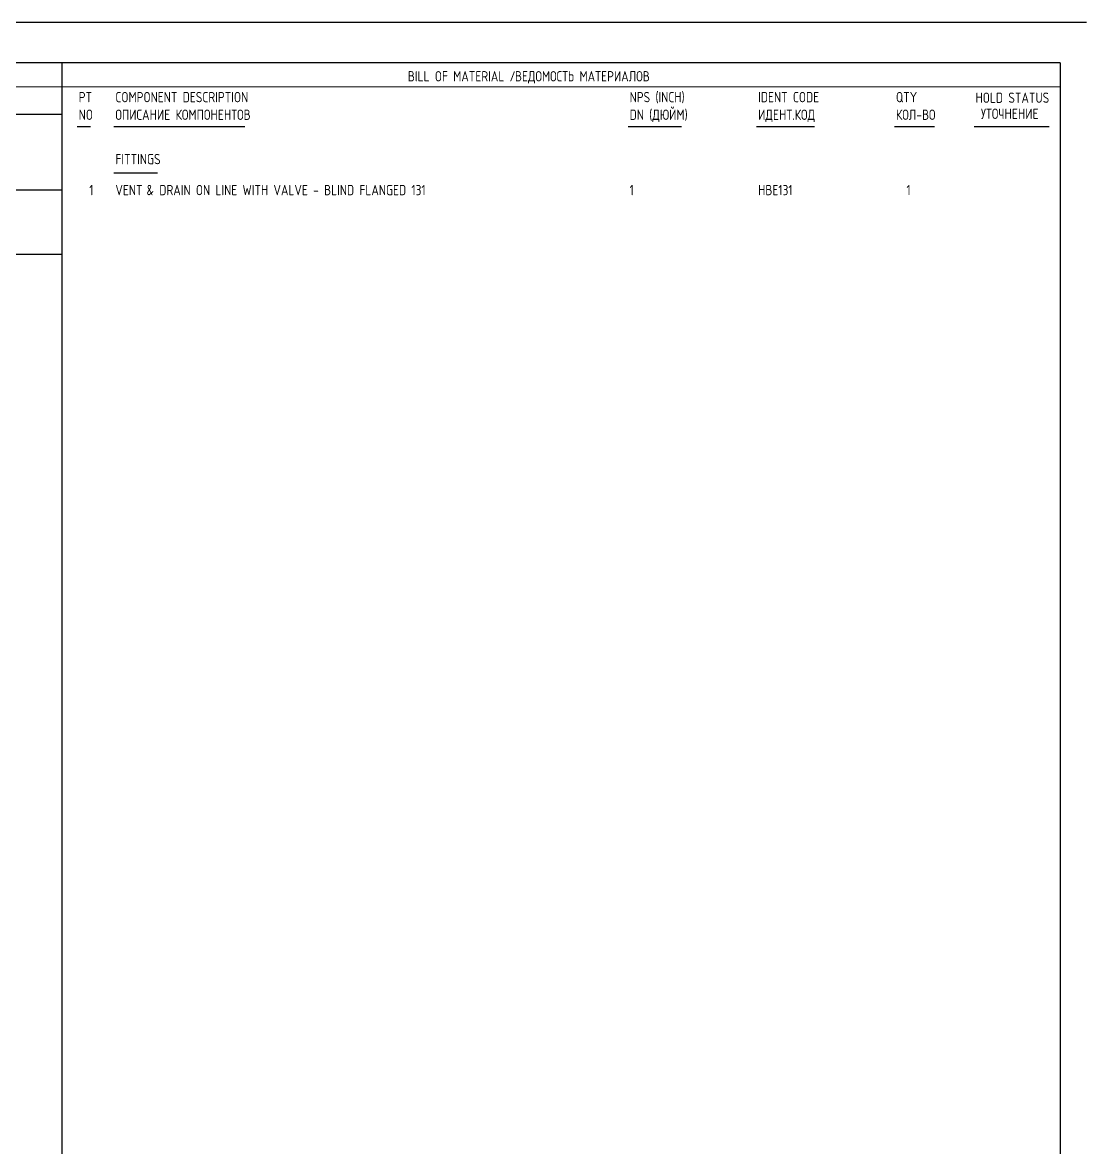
# Model space of a CAD drawing. Extents: x -1005 to 594, y -998 to 420.
# Drawn here: x 395.4 to 594, y 210 to 420 of the extents above; entities that cross this region are included whole.
import ezdxf

# ---------------------------------------------------------------- set-up
doc = ezdxf.new("R2010")
doc.units = 0
doc.styles.add('TTFN17', font='GOST type A')

msp = doc.modelspace()

# ---------------------------------------------------------------- linework, layer by layer
at = {"layer": 'GT_1', "flags": 128}
for points in [[(594, 420), (0, 420)], [(589.1, 412.5), (25.4, 412.5)], [(402.7, 412.5), (402.7, 7.5)], [(589.1, 412.5), (589.1, 7.5)], [(589.1, 408), (162.7, 407.9)], [(190.3, 402.9), (402.7, 402.9)], [(408.05, 400.53), (405.56, 400.53)], [(436.89, 400.53), (412.41, 400.53)], [(518.37, 400.53), (508.41, 400.53)], [(543.2, 400.53), (532.41, 400.53)], [(565.6, 400.53), (558.13, 400.53)], [(587, 400.5), (573, 400.5)], [(420.57, 391.85), (412.41, 391.85)], [(402.7, 388.7), (226.9, 388.7)], [(402.7, 376.7), (25.4, 376.7)]]:
    msp.add_lwpolyline(points, dxfattribs=at)

# ---------------------------------------------------------------- texts
at = {"layer": 'GT_1', "style": 'TTFN17'}
for s, height, p in [('BILL OF MATERIAL /', 1.925, (467.29, 409)), ('ВЕДОМОСТЬ МАТЕРИАЛОВ', 1.925, (487.29, 409)), ('PT', 1.925, (405.85, 405.11)), ('COMPONENT DESCRIPTION', 1.925, (412.7, 405.11)), ('NPS (INCH)', 1.925, (508.7, 405.11)), ('IDENT CODE', 1.925, (532.7, 405.11)), ('QTY', 1.925, (558.42, 405.11)), ('HOLD STATUS', 1.925, (573.29, 405)), ('NO', 1.925, (405.85, 401.82)), ('ОПИСАНИЕ КОМПОНЕНТОВ', 1.925, (412.7, 401.82)), ('DN (ДЮЙМ)', 1.925, (508.7, 401.82)), ('ИДЕНТ.КОД', 1.925, (532.7, 401.82)), ('КОЛ-ВО', 1.925, (558.42, 401.82)), ('УТОЧНЕНИЕ', 1.925, (574.29, 402)), ('FITTINGS', 1.925, (412.7, 393.54)), ('  1', 1.925, (405.85, 387.76)), ('VENT', 1.925, (412.7, 387.76)), ('& DRAIN ON LINE WITH VALVE - BLIND FLANGED 131', 1.925, (418.51, 387.76)), ('1', 1.93, (508.7, 387.76)), ('HBE131', 1.925, (532.7, 387.76)), ('  1', 1.925, (558.42, 387.76))]:
    msp.add_text(s, height=height, dxfattribs=at).set_placement(p)

doc.saveas('drawing.dxf')
